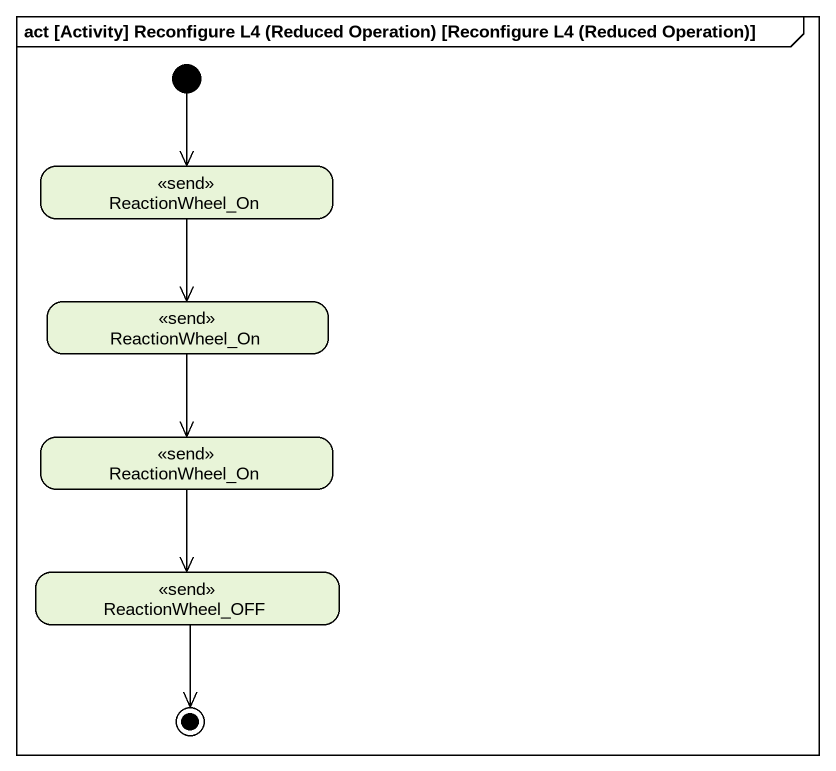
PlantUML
@startuml
mainframe act [Activity] Reconfigure L4 (Reduced Operation) [Reconfigure L4 (Reduced Operation)]
hide empty description
state ReactionWheel_On <<send>>
state "ReactionWheel_On" as ReactionWheel_On_2 <<send>>
state "ReactionWheel_On" as ReactionWheel_On_3 <<send>>
state ReactionWheel_OFF <<send>>
[*] --> ReactionWheel_On
ReactionWheel_On --> ReactionWheel_On_2
ReactionWheel_On_2 --> ReactionWheel_On_3
ReactionWheel_On_3 --> ReactionWheel_OFF
ReactionWheel_OFF --> [*]
@enduml
